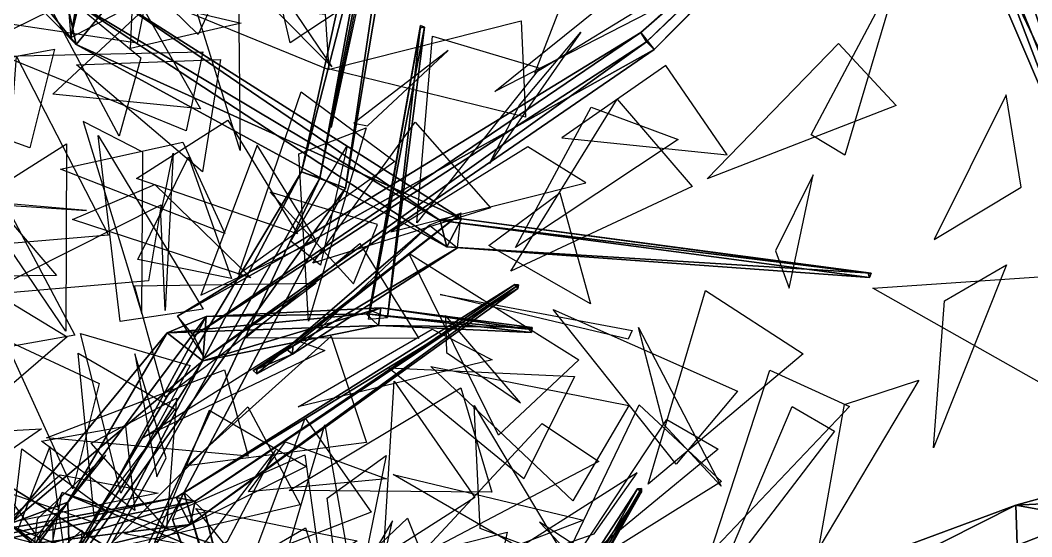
# Model space of a CAD drawing. Extents: x -154 to 171, y -158 to 169.
# Drawn here: x 48.58 to 74.61, y 11.14 to 24.43 of the extents above; entities that cross this region are included whole.
import ezdxf

# ---------------------------------------------------------------- set-up
doc = ezdxf.new("R2010")
doc.units = 0
doc.layers.add('Branches', color=15, linetype='CONTINUOUS')
doc.layers.add('Leaves', color=3, linetype='CONTINUOUS')

msp = doc.modelspace()

# ---------------------------------------------------------------- linework, layer by layer
at = {"layer": 'Branches', "color": 15}
for points in [[(58.797203, 34.06115, 217.413696), (59.021786, 34.120312, 216.981445), (56.285088, 20.36825, 215.84491)], [(59.021786, 34.120312, 216.981445), (56.949417, 20.111309, 216.826813), (56.285088, 20.36825, 215.84491)], [(59.021786, 34.120312, 216.981445), (59.286789, 33.990463, 217.379883), (56.949417, 20.111309, 216.826813)], [(59.286789, 33.990463, 217.379883), (58.797203, 34.06115, 217.413696), (55.816006, 20.52898, 216.938232)], [(58.797203, 34.06115, 217.413696), (56.285088, 20.36825, 215.84491), (55.816006, 20.52898, 216.938232)], [(59.286789, 33.990463, 217.379883), (55.816006, 20.52898, 216.938232), (56.949417, 20.111309, 216.826813)], [(76.232063, 19.413385, 262.046478), (71.301514, 32.328873, 259.042664), (70.999832, 31.656406, 258.007355)], [(76.417809, 19.599331, 262.533752), (72.119553, 32.225121, 258.075623), (71.301514, 32.328873, 259.042664)], [(76.232063, 19.413385, 262.046478), (76.417809, 19.599331, 262.533752), (71.301514, 32.328873, 259.042664)], [(51.834934, 32.184483, 310.110291), (49.875626, 23.986797, 298.792145), (51.105587, 24.62727, 298.262421)], [(51.834934, 32.184483, 310.110291), (51.200581, 31.818682, 310.321655), (49.875626, 23.986797, 298.792145)], [(76.712502, 19.675634, 262.07132), (70.999832, 31.656406, 258.007355), (72.119553, 32.225121, 258.075623)], [(76.417809, 19.599331, 262.533752), (76.712502, 19.675634, 262.07132), (72.119553, 32.225121, 258.075623)], [(51.200581, 31.818682, 310.321655), (49.7785, 25.238485, 298.000031), (49.875626, 23.986797, 298.792145)], [(76.712502, 19.675634, 262.07132), (76.232063, 19.413385, 262.046478), (70.999832, 31.656406, 258.007355)], [(50.018074, 23.8078, 298.057068), (43.815403, 31.466829, 287.634644), (44.43634, 29.47739, 286.722717)], [(50.018074, 23.8078, 298.057068), (49.750706, 25.041542, 298.969543), (43.815403, 31.466829, 287.634644)], [(50.990936, 25.003208, 298.027985), (50.018074, 23.8078, 298.057068), (44.43634, 29.47739, 286.722717)], [(70.764389, 29.549486, 281.456635), (70.674973, 29.643713, 281.457062), (64.547211, 24.116814, 283.306091)], [(70.674973, 29.643713, 281.457062), (64.696587, 23.874269, 282.827545), (64.547211, 24.116814, 283.306091)], [(70.764389, 29.549486, 281.456635), (64.547211, 24.116814, 283.306091), (64.895676, 23.675049, 283.314697)], [(70.674973, 29.643713, 281.457062), (70.702744, 29.581026, 281.34671), (64.696587, 23.874269, 282.827545)], [(70.702744, 29.581026, 281.34671), (64.895676, 23.675049, 283.314697), (64.696587, 23.874269, 282.827545)], [(70.702744, 29.581026, 281.34671), (70.764389, 29.549486, 281.456635), (64.895676, 23.675049, 283.314697)], [(47.41996, 27.878828, 212.384811), (48.660168, 26.089844, 211.475784), (37.523537, 22.395199, 204.010376)], [(48.660168, 26.089844, 211.475784), (36.67202, 20.344189, 206.834686), (38.148129, 20.058277, 204.786865)], [(48.660168, 26.089844, 211.475784), (47.79953, 25.922266, 213.692322), (36.67202, 20.344189, 206.834686)], [(48.660168, 26.089844, 211.475784), (38.148129, 20.058277, 204.786865), (37.523537, 22.395199, 204.010376)], [(59.382637, 19.281832, 307.5112), (50.990936, 25.003208, 298.027985), (49.750706, 25.041542, 298.969543)], [(59.555073, 18.601456, 307.048981), (49.750706, 25.041542, 298.969543), (50.018074, 23.8078, 298.057068)], [(59.555073, 18.601456, 307.048981), (59.382637, 19.281832, 307.5112), (49.750706, 25.041542, 298.969543)], [(59.938251, 19.320475, 306.881836), (50.018074, 23.8078, 298.057068), (50.990936, 25.003208, 298.027985)], [(59.382637, 19.281832, 307.5112), (59.938251, 19.320475, 306.881836), (50.990936, 25.003208, 298.027985)], [(58.985748, 24.24824, 298.801605), (57.542038, 16.736212, 295.593109), (58.029236, 16.780714, 295.329102)], [(58.985748, 24.24824, 298.801605), (58.871902, 24.237841, 298.863281), (57.542038, 16.736212, 295.593109)], [(58.871902, 24.237841, 298.863281), (57.564503, 16.968056, 295.088348), (57.542038, 16.736212, 295.593109)], [(58.871902, 24.237841, 298.863281), (58.877151, 24.292017, 298.745331), (57.564503, 16.968056, 295.088348)], [(58.877151, 24.292017, 298.745331), (58.029236, 16.780714, 295.329102), (57.564503, 16.968056, 295.088348)], [(58.877151, 24.292017, 298.745331), (58.985748, 24.24824, 298.801605), (58.029236, 16.780714, 295.329102)], [(58.985748, 24.24824, 298.801605), (58.877151, 24.292017, 298.745331), (58.871902, 24.237841, 298.863281)], [(64.895676, 23.675049, 283.314697), (64.547211, 24.116814, 283.306091), (52.624222, 16.816002, 282.529602)], [(64.547211, 24.116814, 283.306091), (53.044533, 16.310911, 281.426086), (52.624222, 16.816002, 282.529602)], [(64.547211, 24.116814, 283.306091), (64.696587, 23.874269, 282.827545), (53.044533, 16.310911, 281.426086)], [(59.938251, 19.320475, 306.881836), (59.555073, 18.601456, 307.048981), (50.018074, 23.8078, 298.057068)], [(64.696587, 23.874269, 282.827545), (53.322456, 15.738117, 282.541534), (53.044533, 16.310911, 281.426086)], [(64.696587, 23.874269, 282.827545), (64.895676, 23.675049, 283.314697), (53.322456, 15.738117, 282.541534)], [(64.895676, 23.675049, 283.314697), (52.624222, 16.816002, 282.529602), (53.322456, 15.738117, 282.541534)], [(56.949417, 20.111309, 216.826813), (55.816006, 20.52898, 216.938232), (48.697529, 8.626003, 217.607315)], [(55.816006, 20.52898, 216.938232), (49.416256, 8.318013, 215.864349), (48.697529, 8.626003, 217.607315)], [(55.816006, 20.52898, 216.938232), (56.285088, 20.36825, 215.84491), (49.416256, 8.318013, 215.864349)], [(56.285088, 20.36825, 215.84491), (50.268845, 7.523612, 217.403183), (49.416256, 8.318013, 215.864349)], [(56.285088, 20.36825, 215.84491), (56.949417, 20.111309, 216.826813), (50.268845, 7.523612, 217.403183)], [(56.949417, 20.111309, 216.826813), (48.697529, 8.626003, 217.607315), (50.268845, 7.523612, 217.403183)], [(55.42392, 15.979666, 320.122559), (59.928791, 19.469898, 307.338776), (59.112923, 19.159834, 307.008331)], [(55.42392, 15.979666, 320.122559), (55.596794, 16.042597, 320.229614), (59.928791, 19.469898, 307.338776)], [(55.596794, 16.042597, 320.229614), (59.834248, 18.57403, 307.09494), (59.928791, 19.469898, 307.338776)], [(70.398201, 17.919624, 315.819733), (59.938251, 19.320475, 306.881836), (59.382637, 19.281832, 307.5112)], [(70.435585, 17.811602, 315.758026), (59.382637, 19.281832, 307.5112), (59.555073, 18.601456, 307.048981)], [(70.435585, 17.811602, 315.758026), (70.398201, 17.919624, 315.819733), (59.382637, 19.281832, 307.5112)], [(70.479538, 17.927361, 315.71875), (59.555073, 18.601456, 307.048981), (59.938251, 19.320475, 306.881836)], [(70.398201, 17.919624, 315.819733), (70.479538, 17.927361, 315.71875), (59.938251, 19.320475, 306.881836)], [(55.581207, 15.843555, 320.155853), (55.42392, 15.979666, 320.122559), (59.112923, 19.159834, 307.008331)], [(55.581207, 15.843555, 320.155853), (59.112923, 19.159834, 307.008331), (59.834248, 18.57403, 307.09494)], [(55.596794, 16.042597, 320.229614), (55.581207, 15.843555, 320.155853), (59.834248, 18.57403, 307.09494)], [(70.479538, 17.927361, 315.71875), (70.435585, 17.811602, 315.758026), (59.555073, 18.601456, 307.048981)], [(70.398201, 17.919624, 315.819733), (70.435585, 17.811602, 315.758026), (70.479538, 17.927361, 315.71875)], [(61.38023, 17.524433, 321.618469), (61.305222, 17.630415, 321.622559), (52.585682, 12.150434, 313.948059)], [(61.305222, 17.630415, 321.622559), (53.082088, 12.053226, 313.350952), (52.585682, 12.150434, 313.948059)], [(61.38023, 17.524433, 321.618469), (52.585682, 12.150434, 313.948059), (52.948322, 11.454617, 313.850006)], [(61.39716, 17.61937, 321.531433), (52.948322, 11.454617, 313.850006), (53.082088, 12.053226, 313.350952)], [(61.39716, 17.61937, 321.531433), (61.38023, 17.524433, 321.618469), (52.948322, 11.454617, 313.850006)], [(61.305222, 17.630415, 321.622559), (61.39716, 17.61937, 321.531433), (53.082088, 12.053226, 313.350952)], [(61.38023, 17.524433, 321.618469), (61.39716, 17.61937, 321.531433), (61.305222, 17.630415, 321.622559)], [(57.85928, 17.034836, 295.257782), (53.277107, 15.665767, 282.208466), (53.359615, 16.811304, 281.934753)], [(57.85928, 17.034836, 295.257782), (57.793911, 16.577116, 295.289368), (53.277107, 15.665767, 282.208466)], [(57.482586, 16.873028, 295.463409), (57.85928, 17.034836, 295.257782), (53.359615, 16.811304, 281.934753)], [(61.654987, 16.480827, 300.517242), (57.85928, 17.034836, 295.257782), (57.482586, 16.873028, 295.463409)], [(61.752251, 16.527203, 300.444672), (57.793911, 16.577116, 295.289368), (57.85928, 17.034836, 295.257782)], [(61.654987, 16.480827, 300.517242), (61.752251, 16.527203, 300.444672), (57.85928, 17.034836, 295.257782)], [(52.354488, 16.387959, 282.354034), (53.359615, 16.811304, 281.934753), (49.798653, 12.032782, 268.987885)], [(53.359615, 16.811304, 281.934753), (49.842865, 10.358652, 269.880829), (49.798653, 12.032782, 268.987885)], [(53.359615, 16.811304, 281.934753), (53.277107, 15.665767, 282.208466), (49.842865, 10.358652, 269.880829)], [(57.793911, 16.577116, 295.289368), (57.482586, 16.873028, 295.463409), (52.354488, 16.387959, 282.354034)], [(57.482586, 16.873028, 295.463409), (53.359615, 16.811304, 281.934753), (52.354488, 16.387959, 282.354034)], [(61.731789, 16.399111, 300.45166), (57.482586, 16.873028, 295.463409), (57.793911, 16.577116, 295.289368)], [(61.731789, 16.399111, 300.45166), (61.654987, 16.480827, 300.517242), (57.482586, 16.873028, 295.463409)], [(57.793911, 16.577116, 295.289368), (52.354488, 16.387959, 282.354034), (53.277107, 15.665767, 282.208466)], [(61.752251, 16.527203, 300.444672), (61.731789, 16.399111, 300.45166), (57.793911, 16.577116, 295.289368)], [(61.731789, 16.399111, 300.45166), (61.752251, 16.527203, 300.444672), (61.654987, 16.480827, 300.517242)], [(53.277107, 15.665767, 282.208466), (52.354488, 16.387959, 282.354034), (48.309029, 11.471557, 269.984863)], [(52.354488, 16.387959, 282.354034), (49.798653, 12.032782, 268.987885), (48.309029, 11.471557, 269.984863)], [(54.573883, 15.422231, 321.373077), (55.596794, 16.042597, 320.229614), (55.42392, 15.979666, 320.122559)], [(54.573883, 15.422231, 321.373077), (54.669151, 15.453218, 321.45578), (55.596794, 16.042597, 320.229614)], [(54.666248, 15.335342, 321.401245), (54.573883, 15.422231, 321.373077), (55.42392, 15.979666, 320.122559)], [(54.666248, 15.335342, 321.401245), (55.42392, 15.979666, 320.122559), (55.581207, 15.843555, 320.155853)], [(54.669151, 15.453218, 321.45578), (55.581207, 15.843555, 320.155853), (55.596794, 16.042597, 320.229614)], [(53.277107, 15.665767, 282.208466), (48.309029, 11.471557, 269.984863), (49.842865, 10.358652, 269.880829)], [(54.669151, 15.453218, 321.45578), (54.666248, 15.335342, 321.401245), (55.581207, 15.843555, 320.155853)], [(51.712154, 8.630169, 318.448853), (43.598103, 15.364541, 308.886902), (41.8978, 13.915571, 309.45578)], [(52.613697, 9.751105, 317.776154), (43.543365, 13.274384, 307.974152), (43.598103, 15.364541, 308.886902)], [(51.712154, 8.630169, 318.448853), (52.613697, 9.751105, 317.776154), (43.598103, 15.364541, 308.886902)], [(54.669151, 15.453218, 321.45578), (54.573883, 15.422231, 321.373077), (54.666248, 15.335342, 321.401245)], [(82.117973, 12.349401, 289.59494), (82.83252, 14.336371, 289.143097), (74.199089, 11.953856, 277.072266)], [(82.83252, 14.336371, 289.143097), (76.02771, 11.618046, 275.592102), (74.199089, 11.953856, 277.072266)], [(49.023941, 6.248643, 287.173523), (44.843197, 14.145118, 276.293427), (43.509865, 13.968544, 276.640686)], [(49.599545, 6.414028, 286.869049), (44.190544, 12.99334, 275.922913), (44.843197, 14.145118, 276.293427)], [(49.023941, 6.248643, 287.173523), (49.599545, 6.414028, 286.869049), (44.843197, 14.145118, 276.293427)], [(52.608173, 8.296609, 317.180908), (41.8978, 13.915571, 309.45578), (43.543365, 13.274384, 307.974152)], [(52.608173, 8.296609, 317.180908), (51.712154, 8.630169, 318.448853), (41.8978, 13.915571, 309.45578)], [(49.292145, 5.847414, 286.706116), (43.509865, 13.968544, 276.640686), (44.190544, 12.99334, 275.922913)], [(49.292145, 5.847414, 286.706116), (49.023941, 6.248643, 287.173523), (43.509865, 13.968544, 276.640686)], [(52.613697, 9.751105, 317.776154), (52.608173, 8.296609, 317.180908), (43.543365, 13.274384, 307.974152)], [(49.599545, 6.414028, 286.869049), (49.292145, 5.847414, 286.706116), (44.190544, 12.99334, 275.922913)], [(83.928452, 12.636244, 288.453583), (74.275391, 9.673433, 277.736572), (76.104012, 9.337624, 276.256409)], [(83.928452, 12.636244, 288.453583), (82.117973, 12.349401, 289.59494), (74.275391, 9.673433, 277.736572)], [(62.133507, 7.081624, 273.756592), (49.655567, 12.28398, 269.499268), (48.957836, 10.958868, 270.558319)], [(62.458561, 7.910278, 273.092224), (49.337143, 10.620142, 268.79599), (49.655567, 12.28398, 269.499268)], [(62.133507, 7.081624, 273.756592), (62.458561, 7.910278, 273.092224), (49.655567, 12.28398, 269.499268)], [(55.147034, 4.194252, 325.177612), (52.790939, 12.28543, 313.998749), (52.49511, 11.587971, 313.594482)], [(55.197281, 4.292918, 325.260895), (53.330044, 11.784876, 313.555786), (52.790939, 12.28543, 313.998749)], [(55.147034, 4.194252, 325.177612), (55.197281, 4.292918, 325.260895), (52.790939, 12.28543, 313.998749)], [(64.564163, 12.296976, 310.760345), (64.463959, 12.377215, 310.740417), (62.403172, 9.222409, 307.598083)], [(64.463959, 12.377215, 310.740417), (62.694962, 9.225733, 307.357025), (62.403172, 9.222409, 307.598083)], [(64.564163, 12.296976, 310.760345), (62.403172, 9.222409, 307.598083), (62.668137, 8.947328, 307.617859)], [(64.57032, 12.386498, 310.666412), (62.668137, 8.947328, 307.617859), (62.694962, 9.225733, 307.357025)], [(64.57032, 12.386498, 310.666412), (64.564163, 12.296976, 310.760345), (62.668137, 8.947328, 307.617859)], [(64.463959, 12.377215, 310.740417), (64.57032, 12.386498, 310.666412), (62.694962, 9.225733, 307.357025)], [(64.564163, 12.296976, 310.760345), (64.57032, 12.386498, 310.666412), (64.463959, 12.377215, 310.740417)], [(82.117973, 12.349401, 289.59494), (74.199089, 11.953856, 277.072266), (74.275391, 9.673433, 277.736572)], [(52.948322, 11.454617, 313.850006), (52.585682, 12.150434, 313.948059), (40.798019, 9.983123, 306.857635)], [(52.585682, 12.150434, 313.948059), (41.708576, 9.789596, 305.691162), (40.798019, 9.983123, 306.857635)], [(53.082088, 12.053226, 313.350952), (41.186985, 8.587893, 306.438049), (41.708576, 9.789596, 305.691162)], [(53.082088, 12.053226, 313.350952), (52.948322, 11.454617, 313.850006), (41.186985, 8.587893, 306.438049)], [(52.585682, 12.150434, 313.948059), (53.082088, 12.053226, 313.350952), (41.708576, 9.789596, 305.691162)], [(48.309029, 11.471557, 269.984863), (49.798653, 12.032782, 268.987885), (43.112026, 4.943287, 258.64032)], [(49.798653, 12.032782, 268.987885), (43.241093, 2.696517, 259.972351), (43.112026, 4.943287, 258.64032)], [(49.798653, 12.032782, 268.987885), (49.842865, 10.358652, 269.880829), (43.241093, 2.696517, 259.972351)], [(55.28178, 4.219593, 325.179169), (52.49511, 11.587971, 313.594482), (53.330044, 11.784876, 313.555786)], [(55.197281, 4.292918, 325.260895), (55.28178, 4.219593, 325.179169), (53.330044, 11.784876, 313.555786)], [(74.275391, 9.673433, 277.736572), (74.199089, 11.953856, 277.072266), (63.38512, 7.952868, 268.329865)], [(74.199089, 11.953856, 277.072266), (65.070915, 7.350115, 265.927826), (63.38512, 7.952868, 268.329865)], [(74.199089, 11.953856, 277.072266), (76.02771, 11.618046, 275.592102), (65.070915, 7.350115, 265.927826)], [(49.842865, 10.358652, 269.880829), (48.309029, 11.471557, 269.984863), (41.402153, 4.47182, 260.525085)], [(55.28178, 4.219593, 325.179169), (55.147034, 4.194252, 325.177612), (52.49511, 11.587971, 313.594482)], [(76.02771, 11.618046, 275.592102), (65.179855, 4.479019, 266.776337), (65.070915, 7.350115, 265.927826)], [(76.02771, 11.618046, 275.592102), (76.104012, 9.337624, 276.256409), (65.179855, 4.479019, 266.776337)], [(52.948322, 11.454617, 313.850006), (40.798019, 9.983123, 306.857635), (41.186985, 8.587893, 306.438049)], [(86.679489, 2.952146, 275.778809), (74.403389, 9.390625, 276.01947), (75.487068, 11.196488, 275.203156)]]:
    msp.add_3dface(points, dxfattribs=at)
at = {"layer": 'Leaves', "color": 3}
for points in [[(54.4701, 28.36186, 342.148438), (58.024391, 25.503, 344.68692), (55.526108, 23.8479, 344.548218)], [(49.447475, 27.684608, 289.733521), (54.368637, 26.685255, 291.159515), (53.159565, 24.064854, 290.339966)], [(56.599014, 23.228743, 298.227112), (53.554844, 26.297951, 301.153351), (53.676071, 27.549097, 298.429382)], [(61.817928, 23.064602, 280.692505), (63.4744, 27.345409, 278.20636), (65.05854, 25.045179, 277.111176)], [(56.581314, 21.667746, 282.694458), (57.555546, 26.433174, 284.5896), (57.661945, 26.656124, 281.599792)], [(48.764271, 25.871712, 272.393982), (51.678585, 23.461773, 275.992432), (51.124973, 21.446238, 273.840424)], [(54.23875, 21.074902, 214.962204), (52.705814, 25.972609, 214.006927), (54.195862, 25.045595, 211.573746)], [(60.789902, 22.599895, 298.124756), (64.857712, 25.871283, 298.156372), (64.736488, 24.620136, 300.880341)], [(71.249908, 25.844566, 259.45932), (69.797577, 20.96043, 258.325348), (68.93206, 21.483379, 261.14978)], [(46.886585, 24.542503, 321.544342), (51.96492, 25.744184, 321.415924), (51.587296, 23.839695, 323.702911)], [(51.473949, 25.01206, 303.758698), (54.261215, 24.35203, 308.122833), (51.413776, 23.706945, 308.812744)], [(51.704231, 25.123135, 211.57106), (56.427845, 24.590023, 209.41391), (56.515305, 23.153961, 212.046417)], [(47.858601, 23.954302, 320.98941), (49.880043, 24.939568, 325.700378), (46.903656, 24.803896, 326.05069)], [(49.41898, 22.532413, 328.702454), (51.755135, 24.706297, 332.833618), (53.219795, 22.151663, 332.260376)], [(56.535458, 23.17012, 300.894989), (61.47089, 24.417519, 302.050629), (61.580208, 21.935938, 300.368439)], [(58.787262, 19.215612, 294.119537), (59.189709, 24.023376, 292.12619), (61.954575, 23.19525, 292.94455)], [(60.658066, 20.740362, 309.908936), (61.422947, 22.245026, 314.848663), (63.004444, 24.120178, 313.121613)], [(66.253319, 20.352951, 310.887085), (69.641464, 23.829739, 312.806061), (71.11837, 22.239273, 310.735016)], [(44.367733, 22.75366, 317.596649), (49.454063, 23.684313, 318.312988), (48.824413, 21.151529, 319.792358)], [(48.481384, 23.495871, 294.134155), (50.85022, 18.903366, 294.874115), (48.115799, 18.667982, 296.085541)], [(48.144161, 23.508509, 209.618576), (53.274014, 23.620569, 208.65834), (52.846153, 21.586475, 210.821533)], [(57.161659, 21.780952, 307.309631), (57.518063, 21.717453, 312.517212), (59.587132, 23.65509, 311.535095)], [(50.022495, 23.286249, 318.621674), (53.728451, 23.418484, 322.295715), (53.270744, 20.527792, 321.636627)], [(62.515327, 21.408897, 285.178772), (66.776367, 20.966854, 288.161713), (65.192223, 23.267084, 289.256897)], [(54.191196, 17.888622, 280.083374), (55.808491, 22.587774, 281.680969), (58.2169, 20.799055, 281.687439)], [(61.202713, 17.971527, 319.027039), (63.943428, 22.399149, 318.660095), (65.875557, 20.149284, 318.207336)], [(73.950073, 22.512203, 263.330444), (72.100304, 18.787247, 266.485291), (74.340034, 20.132132, 267.960052)], [(61.327702, 18.584009, 299.014893), (63.26852, 22.196983, 302.244385), (65.512573, 21.361406, 300.437164)], [(51.708141, 16.876459, 218.347916), (51.736076, 21.033674, 221.504944), (50.193195, 21.821558, 219.05571)], [(55.716328, 18.935394, 315.700714), (51.571388, 20.354841, 318.538788), (53.923878, 21.857937, 319.637207)], [(55.993717, 16.689985, 317.374817), (55.746891, 20.99444, 320.317749), (57.484447, 21.657957, 317.963898)], [(56.104027, 18.179708, 285.248077), (58.740677, 21.81212, 287.913361), (60.683002, 19.607244, 287.308472)], [(50.582581, 21.462481, 298.202118), (53.287273, 16.998224, 298.130951), (51.147022, 16.676435, 300.208405)], [(49.751366, 16.435019, 276.38623), (47.462002, 19.79011, 279.665283), (49.764133, 21.247149, 278.409424)], [(49.609474, 20.597126, 333.286224), (52.762829, 21.290066, 337.388214), (53.840382, 18.944771, 335.859009)], [(53.224503, 17.356165, 284.827515), (56.193352, 18.767288, 288.88269), (54.67849, 21.21269, 288.031097)], [(56.306137, 18.132505, 296.547913), (55.542702, 18.748543, 301.675049), (56.989697, 21.196325, 300.718719)], [(58.118214, 18.990372, 218.132095), (63.130772, 20.24465, 218.87442), (61.640724, 21.171663, 221.307602)], [(54.017479, 17.782763, 291.325928), (51.603428, 18.277637, 295.927826), (52.910332, 20.915863, 295.351837)], [(52.509335, 21.009026, 303.821381), (52.307522, 16.958656, 307.108307), (52.198204, 19.440237, 308.790497)], [(68.014702, 18.494251, 316.473541), (68.367134, 17.539015, 321.593445), (68.986961, 20.449776, 321.214935)], [(47.892685, 20.243364, 323.047302), (49.979393, 16.324467, 325.792816), (47.027065, 15.808355, 325.66098)], [(54.514481, 17.800938, 320.419983), (49.925915, 19.301342, 322.405914), (52.037468, 20.205673, 324.335571)], [(45.20982, 17.810411, 270.047546), (47.688133, 19.980219, 274.097229), (49.511684, 17.863689, 273.004089)], [(57.154015, 17.646074, 298.049286), (57.7752, 19.178904, 303.000519), (55.010334, 20.00703, 302.182159)], [(60.641262, 18.636942, 311.801208), (62.466091, 19.993965, 316.5), (63.253025, 17.13216, 316.063202)], [(47.043488, 19.749891, 317.615692), (50.284576, 19.535391, 321.702179), (47.509106, 19.777145, 322.814972)], [(47.583038, 17.353626, 312.187897), (52.204086, 19.681347, 312.878998), (51.879932, 17.723625, 315.128937)], [(54.371498, 16.259668, 279.638489), (57.320164, 18.687311, 276.080139), (58.835026, 16.241909, 276.931732)], [(58.577477, 18.434196, 303.689453), (62.954693, 15.694723, 302.924408), (60.885624, 13.757087, 303.906525)], [(72.080818, 13.430762, 275.68103), (72.365143, 17.211214, 279.269531), (73.965096, 18.141684, 276.908508)], [(70.523407, 17.533607, 313.194366), (75.680397, 17.886703, 312.46579), (75.06057, 14.975942, 312.844299)], [(56.19685, 17.663479, 310.172119), (52.305576, 14.734331, 312.050446), (51.518642, 17.596136, 312.487244)], [(64.742348, 12.4933, 308.138031), (66.211449, 17.481421, 307.679321), (68.72599, 15.849328, 307.794952)], [(45.851566, 12.903651, 308.161194), (48.12191, 17.295029, 309.837891), (49.782921, 16.28377, 307.553497)], [(59.383316, 17.376921, 282.474182), (64.326599, 16.450256, 281.075897), (64.2202, 16.227306, 284.065704)], [(62.297058, 16.990606, 307.33844), (67.041595, 14.883801, 306.790039), (65.460098, 13.00865, 308.51709)], [(59.546112, 15.8853, 322.324402), (61.455601, 14.583059, 327.005005), (59.523472, 16.832924, 327.457764)], [(55.727901, 14.488597, 215.047562), (59.179585, 16.483366, 211.677567), (60.722466, 15.695482, 214.126801)], [(64.493294, 16.526463, 312.570557), (66.614571, 12.447536, 315.042908), (65.137665, 14.038002, 317.113953)], [(49.933025, 12.374062, 333.080322), (48.175838, 16.213747, 336.149384), (50.60915, 15.082916, 337.491089)], [(51.168598, 12.26262, 327.791534), (50.124149, 16.373343, 330.834747), (52.946259, 15.551415, 331.434845)], [(51.738392, 13.6921, 270.004333), (55.697025, 16.191776, 272.313202), (56.41431, 15.935826, 269.411469)], [(52.867485, 12.966465, 271.27597), (56.580631, 16.303289, 272.801788), (57.49004, 13.565841, 273.626007)], [(50.482212, 11.670972, 213.959778), (50.063934, 15.864657, 210.879517), (52.558605, 14.424624, 210.041107)], [(52.095829, 12.687023, 316.280945), (52.330647, 13.170044, 321.473389), (51.529903, 15.851948, 320.393463)], [(49.250607, 13.689058, 311.315277), (53.837784, 15.43257, 313.095184), (54.447151, 13.215447, 311.168243)], [(58.051506, 15.489669, 289.975891), (62.84692, 15.267528, 292.026428), (61.540016, 12.629302, 292.602417)], [(59.141212, 15.522038, 294.155945), (64.244469, 14.516306, 294.597839), (62.797474, 12.068523, 295.554169)], [(66.333633, 10.715669, 267.549194), (67.874496, 15.426933, 269.186188), (69.919907, 14.492826, 267.200317)], [(58.199398, 15.141705, 315.574066), (60.277897, 12.15013, 319.31308), (57.925407, 10.647034, 318.214661)], [(69.129135, 10.848031, 330.820038), (69.791206, 14.54717, 334.443298), (71.705933, 15.167094, 332.218536)], [(55.50024, 12.329885, 312.86969), (59.915627, 14.972248, 311.990906), (60.71637, 12.290344, 313.070831)], [(52.597206, 14.707019, 286.645782), (52.341915, 11.347341, 290.632935), (50.39959, 13.552216, 291.237823)], [(49.186237, 10.911169, 322.438812), (44.860989, 12.018983, 325.143433), (46.591171, 14.467751, 325.2435)], [(50.743149, 10.796021, 266.208679), (54.432747, 14.482907, 265.999542), (55.779427, 11.967235, 266.925751)], [(52.032909, 10.993867, 219.736877), (55.930809, 12.952166, 222.604187), (53.436138, 14.392199, 223.442596)], [(60.257084, 14.519423, 299.564758), (62.656086, 10.516752, 301.904297), (60.412033, 11.35233, 303.711517)], [(62.24733, 9.83367, 304.883636), (64.508369, 14.538725, 304.896332), (66.624557, 12.567509, 304.098816)], [(66.468239, 9.856542, 192.017258), (68.441826, 14.491967, 193.383942), (69.533813, 13.858641, 190.66246)], [(54.560791, 10.595032, 318.362213), (55.912865, 14.188898, 321.89859), (57.608391, 11.772491, 322.433533)], [(62.541321, 10.105227, 265.522125), (65.217422, 14.156164, 267.440063), (66.537308, 13.397212, 264.855133)], [(74.440315, 10.594448, 332.618042), (78.137512, 14.262539, 332.97287), (79.512039, 11.731496, 332.133545)], [(45.88372, 11.677939, 207.031906), (46.439438, 13.773766, 211.780457), (49.125813, 13.921485, 210.453217)], [(51.287266, 13.987359, 282.489868), (51.528763, 11.813931, 287.229889), (49.120354, 13.60265, 287.223419)], [(56.412674, 14.023069, 320.113342), (57.102013, 10.126008, 323.517395), (54.990459, 9.221677, 321.587738)], [(58.845058, 10.647705, 320.992004), (62.014023, 14.053873, 323.359619), (63.466221, 13.074684, 320.923981)], [(54.453911, 12.297785, 316.931213), (55.404396, 13.581772, 321.900909), (58.005074, 12.636147, 320.74234)], [(48.032063, 8.520935, 213.856735), (48.61536, 13.401855, 212.099915), (50.829327, 11.779477, 210.889023)], [(48.504707, 11.306794, 313.981903), (49.74691, 10.505932, 318.988464), (49.335384, 13.459834, 318.664276)], [(52.892845, 10.426389, 320.864594), (53.910198, 11.024975, 325.949554), (55.14616, 13.368001, 324.541504)], [(49.016029, 11.594735, 318.081573), (48.935818, 10.935211, 323.259277), (50.778233, 13.238715, 322.712128)], [(51.266075, 11.217168, 309.660126), (55.903385, 13.246655, 308.384766), (56.314911, 10.292753, 308.708954)], [(56.975174, 8.229233, 303.453979), (56.474937, 12.13775, 306.877899), (57.996956, 13.232748, 304.536011)], [(46.186619, 12.99278, 273.579681), (50.566269, 11.478768, 275.983124), (48.971069, 8.994071, 275.452454)], [(60.32674, 10.160363, 274.165771), (63.344948, 11.220958, 278.290771), (64.457779, 12.783089, 275.983978)], [(48.163883, 11.474643, 283.437866), (49.606625, 12.73723, 288.293213), (52.129124, 12.261798, 286.740479)], [(58.17873, 12.746882, 317.876221), (63.075756, 11.567811, 319.246948), (61.3382, 10.904294, 321.6008)], [(53.098366, 11.869046, 277.224243), (57.246521, 11.03968, 280.282837), (54.944389, 9.582642, 281.538696)], [(46.281082, 7.441667, 235.064636), (49.41407, 11.457816, 236.20697), (49.39703, 9.666219, 238.61319)], [(54.759911, 8.034683, 258.945862), (58.541714, 11.622354, 258.669128), (59.495399, 9.242595, 257.111176)], [(56.119503, 8.091722, 267.602753), (57.592052, 9.064097, 272.515594), (58.154453, 11.553296, 270.938385)], [(63.142269, 10.25662, 311.363922), (64.456848, 9.88168, 316.401886), (61.942307, 11.513773, 316.286255)], [(48.648212, 7.796176, 269.723633), (45.448181, 9.971001, 273.227905), (48.098454, 11.348297, 273.509155)], [(48.704044, 10.010916, 338.112122), (50.16, 11.314248, 342.952759), (50.01609, 8.318765, 342.872955)], [(51.491768, 8.787001, 257.44989), (55.916439, 11.374481, 258.438416), (56.583611, 9.270811, 256.406311)], [(56.392227, 10.055777, 268.678253), (61.105553, 11.26124, 266.785767), (60.498077, 8.469072, 265.872101)]]:
    msp.add_3dface(points, dxfattribs=at)

doc.saveas('drawing.dxf')
